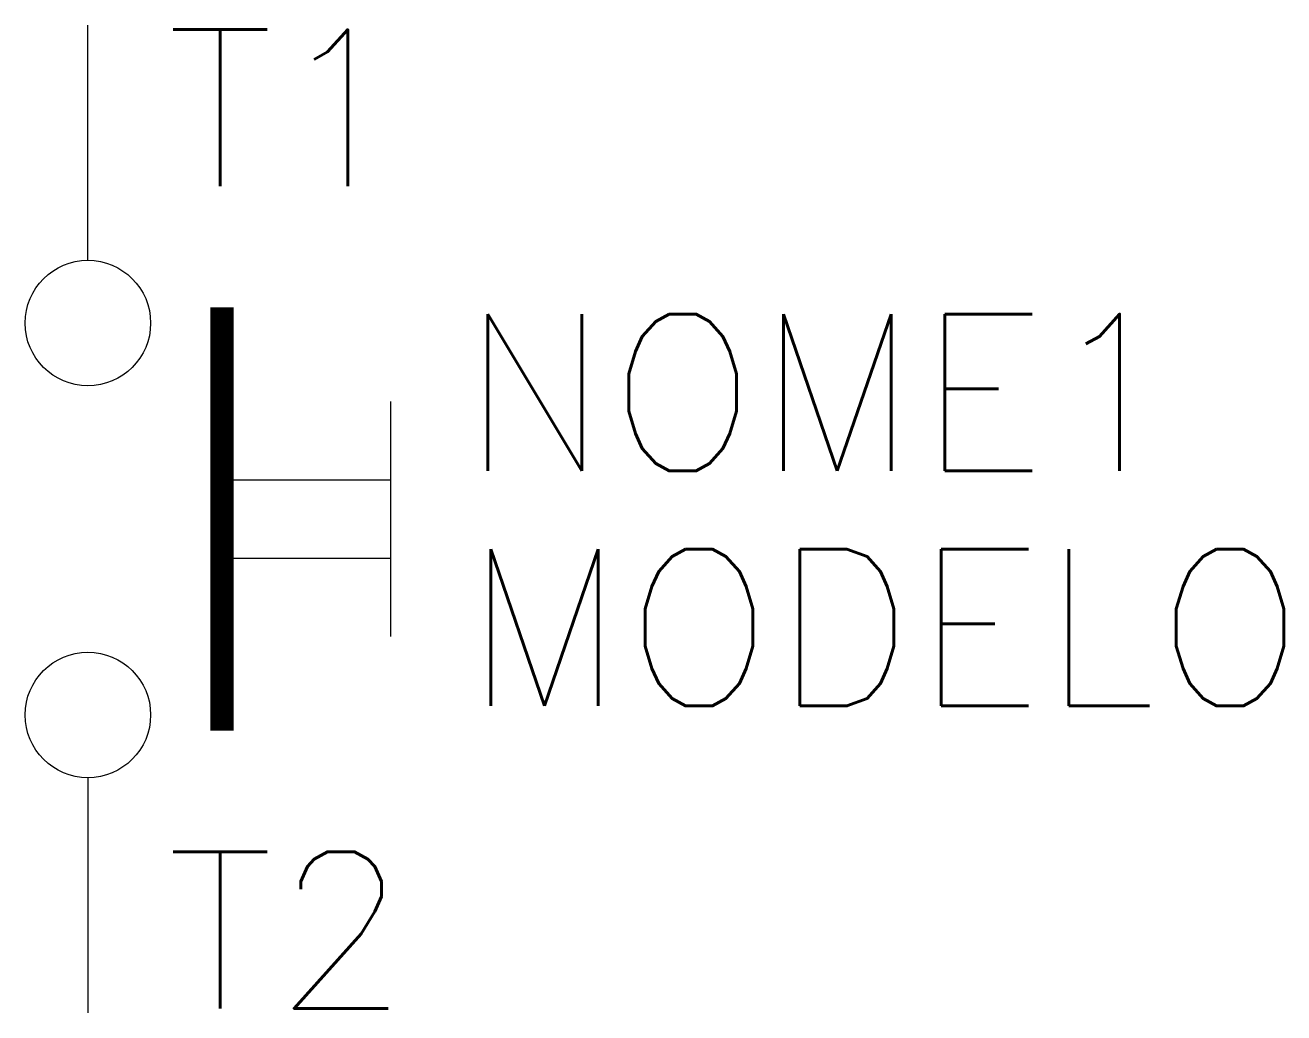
# Model space of a CAD drawing. Header units: millimetres. Extents: x -0.8 to 15.2, y -12.6 to 0.
import ezdxf
from ezdxf.enums import TextEntityAlignment as Align

# ---------------------------------------------------------------- set-up
doc = ezdxf.new("R2010")
doc.units = ezdxf.units.MM
doc.header["$LTSCALE"] = 10
doc.styles.add('ROMANS', font='romans.shx')

msp = doc.modelspace()

# ---------------------------------------------------------------- linework, layer by layer
at = {"color": 7}
for p, q in [((0, -3), (0, 0)), ((0, -9.6), (0, -12.6))]:
    msp.add_line(p, q, dxfattribs=at)
at = {"color": 7, "const_width": 0.3}
msp.add_lwpolyline([(1.71, -3.6), (1.71, -9)], dxfattribs=at)
at = {"color": 7}
for points in [[(3.858, -4.8), (3.858, -7.8)], [(1.858, -5.8), (3.858, -5.8)], [(1.858, -6.8), (3.858, -6.8)]]:
    msp.add_lwpolyline(points, dxfattribs=at)
for centre in [(0, -3.8), (0, -8.8)]:
    msp.add_circle(centre, 0.8)

# ---------------------------------------------------------------- texts
at = {"color": 7, "lineweight": -3, "style": 'ROMANS'}
for tag, p in [('T1', (1, -1.056)), ('NOME1', (4.755, -4.686)), ('MODELO', (4.793, -7.685)), ('T2', (1, -11.544))]:
    msp.add_attdef(tag, text='', height=2, dxfattribs=at).set_placement(p, align=Align.MIDDLE_LEFT)

doc.saveas('drawing.dxf')
